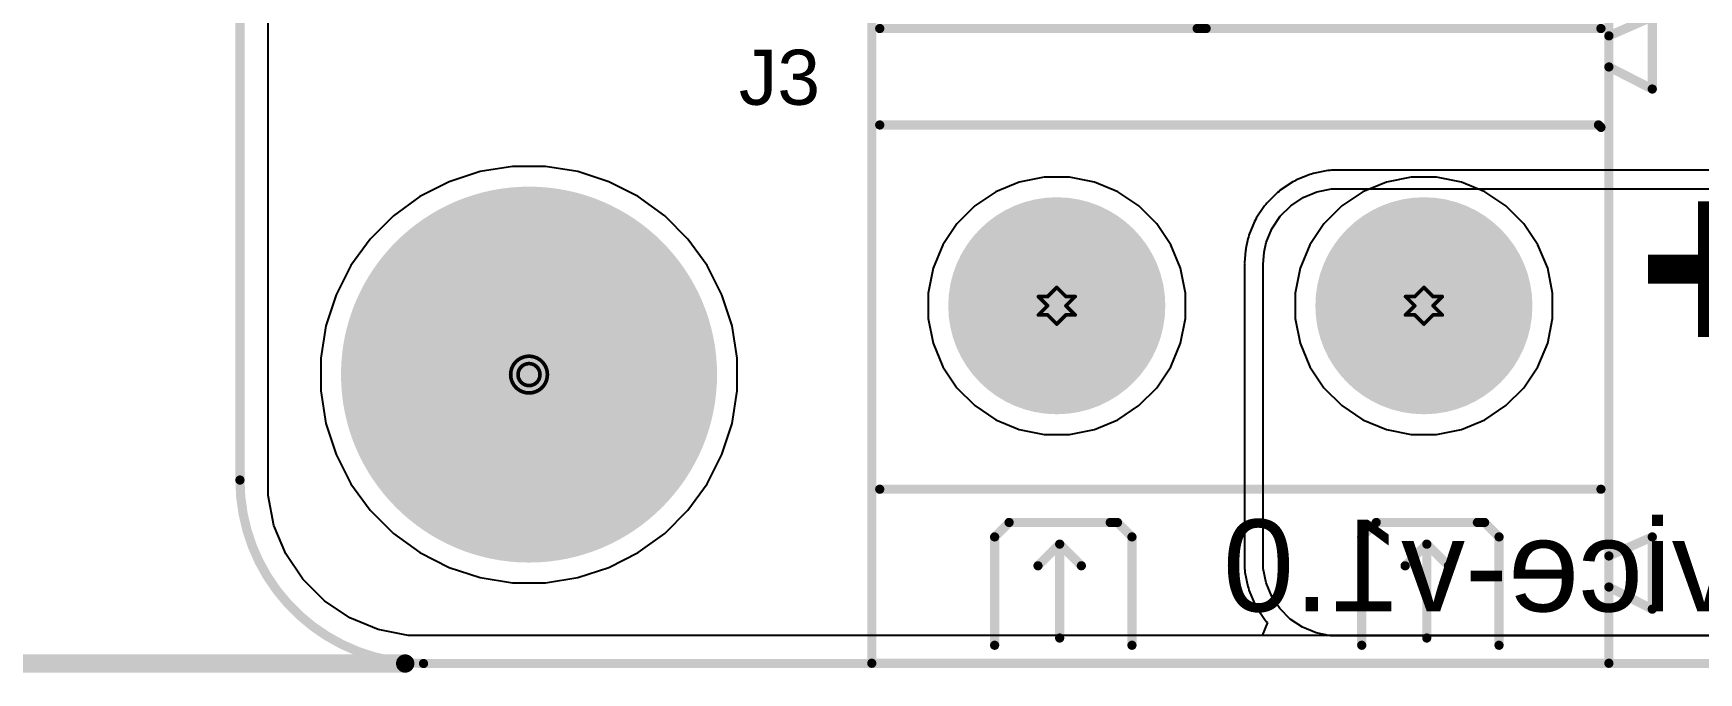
# Model space of a CAD drawing. Header units: inches. Extents: x -18 to 5357, y -8 to 5291.
# Drawn here: x -6.86 to 16.19, y -4.13 to 4.72 of the extents above; entities that cross this region are included whole.
import ezdxf

# ---------------------------------------------------------------- set-up
doc = ezdxf.new("R2010")
doc.units = ezdxf.units.IN
for name, color, linetype in [('Board Outline', 216, 'Continuous'), ('Bottom Layer', 5, 'Continuous'), ('Bottom Overlay', 54, 'Continuous'), ('Bottom Solder', 6, 'Continuous'), ('Dimension', 6, 'Continuous'), ('Drill Drawing', 1, 'Continuous'), ('Ground', 16, 'Continuous'), ('Multi-Layer', 9, 'Continuous'), ('Pad Holes', 156, 'Continuous'), ('Power', 76, 'Continuous'), ('Top Layer', 1, 'Continuous'), ('Top Overlay', 2, 'Continuous'), ('Top Solder', 216, 'Continuous')]:
    doc.layers.add(name, color=color, linetype=linetype)
doc.styles.add('Arial', font='', dxfattribs={"height": 0.2})
doc.styles.add('Arial_Bold', font='', dxfattribs={"height": 0.2})
doc.styles.get('Arial').set_extended_font_data('Arial')
doc.styles.get('Arial_Bold').set_extended_font_data('Arial', bold=True)

# ---------------------------------------------------------------- blocks, each defined once
blk = doc.blocks.new('DB128L_5_08_2P_GN_S_85')
at = {"layer": 'Bottom Layer'}
h = blk.add_hatch(color=5, dxfattribs=at)
edge = h.paths.add_edge_path()
edge.add_arc((-2.54, 0), 1.4, 0, 360)
h = blk.add_hatch(color=5, dxfattribs=at)
edge = h.paths.add_edge_path()
edge.add_arc((2.54, 0), 1.4, 0, 360)
at = {"layer": 'Bottom Solder'}
h = blk.add_hatch(color=6, dxfattribs=at)
edge = h.paths.add_edge_path()
edge.add_arc((-2.54, 0), 1.502, 0, 360)
h = blk.add_hatch(color=6, dxfattribs=at)
edge = h.paths.add_edge_path()
edge.add_arc((2.54, 0), 1.502, 0, 360)
at = {"layer": 'Ground'}
h = blk.add_hatch(color=16, dxfattribs=at)
edge = h.paths.add_edge_path()
edge.add_arc((-2.54, 0), 1.4, 0, 360)
h = blk.add_hatch(color=16, dxfattribs=at)
edge = h.paths.add_edge_path()
edge.add_arc((2.54, 0), 1.4, 0, 360)
at = {"layer": 'Multi-Layer'}
h = blk.add_hatch(color=9, dxfattribs=at)
edge = h.paths.add_edge_path()
edge.add_arc((-2.54, 0), 1.4, 0, 360)
h = blk.add_hatch(color=9, dxfattribs=at)
edge = h.paths.add_edge_path()
edge.add_arc((2.54, 0), 1.4, 0, 360)
at = {"layer": 'Pad Holes'}
h = blk.add_hatch(color=7, dxfattribs=at)
edge = h.paths.add_edge_path()
edge.add_arc((-2.54, 0), 0.8, 0, 360)
h = blk.add_hatch(color=7, dxfattribs=at)
edge = h.paths.add_edge_path()
edge.add_arc((2.54, 0), 0.8, 0, 360)
at = {"layer": 'Power'}
h = blk.add_hatch(color=76, dxfattribs=at)
edge = h.paths.add_edge_path()
edge.add_arc((-2.54, 0), 1.4, 0, 360)
h = blk.add_hatch(color=76, dxfattribs=at)
edge = h.paths.add_edge_path()
edge.add_arc((2.54, 0), 1.4, 0, 360)
at = {"layer": 'Top Layer'}
h = blk.add_hatch(color=1, dxfattribs=at)
edge = h.paths.add_edge_path()
edge.add_arc((-2.54, 0), 1.4, 0, 360)
h = blk.add_hatch(color=1, dxfattribs=at)
edge = h.paths.add_edge_path()
edge.add_arc((2.54, 0), 1.4, 0, 360)
at = {"layer": 'Top Solder'}
h = blk.add_hatch(color=216, dxfattribs=at)
edge = h.paths.add_edge_path()
edge.add_arc((-2.54, 0), 1.502, 0, 360)
h = blk.add_hatch(color=216, dxfattribs=at)
edge = h.paths.add_edge_path()
edge.add_arc((2.54, 0), 1.502, 0, 360)
at = {"layer": 'Top Overlay'}
for points in [[(5.1, 4.949, 0.127, 0.127, 0), (-5.1, 4.949, 0.127, 0.127, 0)], [(-5.1, 4.949, 0.127, 0.127, 0), (-5.1, -5.1, 0.127, 0.127, 0)], [(5.1, 4.949, 0.127, 0.127, 0), (5.1, -5.1, 0.127, 0.127, 0)], [(-3.58, 4.7, 0.127, 0.127, 0), (-3.58, 3.2, 0.127, 0.127, 0)], [(-2.58, 4.6, 0.127, 0.127, 0), (-2.58, 3.3, 0.127, 0.127, 0)], [(-1.68, 4.7, 0.127, 0.127, 0), (-1.68, 3.2, 0.127, 0.127, 0)], [(1.5, 4.7, 0.127, 0.127, 0), (1.5, 3.2, 0.127, 0.127, 0)], [(2.5, 4.6, 0.127, 0.127, 0), (2.5, 3.3, 0.127, 0.127, 0)], [(3.4, 4.7, 0.127, 0.127, 0), (3.4, 3.2, 0.127, 0.127, 0)], [(-5.7, 4.2, 0.127, 0.127, 0), (-5.7, 3.2, 0.127, 0.127, 0)], [(-5.1, 3.894, 0.127, 0.127, 0), (-5.7, 4.2, 0.127, 0.127, 0)], [(-5.1, 3.464, 0.127, 0.127, 0), (-5.7, 3.2, 0.127, 0.127, 0)], [(-2.58, 3.3, 0.127, 0.127, 0), (-2.88, 3.6, 0.127, 0.127, 0)], [(-2.28, 3.6, 0.127, 0.127, 0), (-2.58, 3.3, 0.127, 0.127, 0)], [(2.5, 3.3, 0.127, 0.127, 0), (2.2, 3.6, 0.127, 0.127, 0)], [(2.8, 3.6, 0.127, 0.127, 0), (2.5, 3.3, 0.127, 0.127, 0)], [(-3.38, 3, 0.127, 0.127, 0), (-3.58, 3.2, 0.127, 0.127, 0)], [(-1.68, 3.2, 0.127, 0.127, 0), (-1.88, 3, 0.127, 0.127, 0)], [(1.7, 3, 0.127, 0.127, 0), (1.5, 3.2, 0.127, 0.127, 0)], [(3.4, 3.2, 0.127, 0.127, 0), (3.2, 3, 0.127, 0.127, 0)], [(-3.28, 3, 0.127, 0.127, 0), (-3.38, 3, 0.127, 0.127, 0)], [(-1.88, 3, 0.127, 0.127, 0), (-3.28, 3, 0.127, 0.127, 0)], [(1.8, 3, 0.127, 0.127, 0), (1.7, 3, 0.127, 0.127, 0)], [(3.2, 3, 0.127, 0.127, 0), (1.8, 3, 0.127, 0.127, 0)], [(4.99, 2.54, 0.127, 0.127, 0), (-4.99, 2.54, 0.127, 0.127, 0)], [(-4.956, -2.503, 0.127, 0.127, 0), (-4.99, -2.469, 0.127, 0.127, 0)], [(4.99, -2.503, 0.127, 0.127, 0), (-4.956, -2.503, 0.127, 0.127, 0)], [(-5.7, -3, 0.127, 0.127, 0), (-5.7, -4, 0.127, 0.127, 0)], [(-5.1, -3.306, 0.127, 0.127, 0), (-5.7, -3, 0.127, 0.127, 0)], [(-5.1, -3.736, 0.127, 0.127, 0), (-5.7, -4, 0.127, 0.127, 0)], [(4.99, -3.838, 0.127, 0.127, 0), (-4.99, -3.838, 0.127, 0.127, 0)], [(0.597, -3.838, 0.127, 0.127, 0), (0.473, -3.838, 0.127, 0.127, 0)], [(5.1, -5.1, 0.127, 0.127, 0), (-5.1, -5.1, 0.127, 0.127, 0)]]:
    blk.add_lwpolyline(points, format="xyseb", dxfattribs=at)
for points in [[(-5.132, 4.949, 0.0635, 0.0635, 1), (-5.068, 4.949, 0.0635, 0.0635, 1)], [(-5.132, 4.949, 0.0635, 0.0635, 1), (-5.068, 4.949, 0.0635, 0.0635, 1)], [(5.068, 4.949, 0.0635, 0.0635, 1), (5.132, 4.949, 0.0635, 0.0635, 1)], [(5.068, 4.949, 0.0635, 0.0635, 1), (5.132, 4.949, 0.0635, 0.0635, 1)], [(-3.612, 4.7, 0.0635, 0.0635, 1), (-3.548, 4.7, 0.0635, 0.0635, 1)], [(-2.612, 4.6, 0.0635, 0.0635, 1), (-2.548, 4.6, 0.0635, 0.0635, 1)], [(-1.712, 4.7, 0.0635, 0.0635, 1), (-1.648, 4.7, 0.0635, 0.0635, 1)], [(1.468, 4.7, 0.0635, 0.0635, 1), (1.532, 4.7, 0.0635, 0.0635, 1)], [(2.468, 4.6, 0.0635, 0.0635, 1), (2.532, 4.6, 0.0635, 0.0635, 1)], [(3.368, 4.7, 0.0635, 0.0635, 1), (3.432, 4.7, 0.0635, 0.0635, 1)], [(-5.732, 4.2, 0.0635, 0.0635, 1), (-5.668, 4.2, 0.0635, 0.0635, 1)], [(-5.732, 4.2, 0.0635, 0.0635, 1), (-5.668, 4.2, 0.0635, 0.0635, 1)], [(-5.132, 3.894, 0.0635, 0.0635, 1), (-5.068, 3.894, 0.0635, 0.0635, 1)], [(-5.132, 3.464, 0.0635, 0.0635, 1), (-5.068, 3.464, 0.0635, 0.0635, 1)], [(-2.912, 3.6, 0.0635, 0.0635, 1), (-2.848, 3.6, 0.0635, 0.0635, 1)], [(-2.312, 3.6, 0.0635, 0.0635, 1), (-2.248, 3.6, 0.0635, 0.0635, 1)], [(2.168, 3.6, 0.0635, 0.0635, 1), (2.232, 3.6, 0.0635, 0.0635, 1)], [(2.768, 3.6, 0.0635, 0.0635, 1), (2.832, 3.6, 0.0635, 0.0635, 1)], [(-5.732, 3.2, 0.0635, 0.0635, 1), (-5.668, 3.2, 0.0635, 0.0635, 1)], [(-5.732, 3.2, 0.0635, 0.0635, 1), (-5.668, 3.2, 0.0635, 0.0635, 1)], [(-3.612, 3.2, 0.0635, 0.0635, 1), (-3.548, 3.2, 0.0635, 0.0635, 1)], [(-3.612, 3.2, 0.0635, 0.0635, 1), (-3.548, 3.2, 0.0635, 0.0635, 1)], [(-2.612, 3.3, 0.0635, 0.0635, 1), (-2.548, 3.3, 0.0635, 0.0635, 1)], [(-2.612, 3.3, 0.0635, 0.0635, 1), (-2.548, 3.3, 0.0635, 0.0635, 1)], [(-2.612, 3.3, 0.0635, 0.0635, 1), (-2.548, 3.3, 0.0635, 0.0635, 1)], [(-1.712, 3.2, 0.0635, 0.0635, 1), (-1.648, 3.2, 0.0635, 0.0635, 1)], [(-1.712, 3.2, 0.0635, 0.0635, 1), (-1.648, 3.2, 0.0635, 0.0635, 1)], [(1.468, 3.2, 0.0635, 0.0635, 1), (1.532, 3.2, 0.0635, 0.0635, 1)], [(1.468, 3.2, 0.0635, 0.0635, 1), (1.532, 3.2, 0.0635, 0.0635, 1)], [(2.468, 3.3, 0.0635, 0.0635, 1), (2.532, 3.3, 0.0635, 0.0635, 1)], [(2.468, 3.3, 0.0635, 0.0635, 1), (2.532, 3.3, 0.0635, 0.0635, 1)], [(2.468, 3.3, 0.0635, 0.0635, 1), (2.532, 3.3, 0.0635, 0.0635, 1)], [(3.368, 3.2, 0.0635, 0.0635, 1), (3.432, 3.2, 0.0635, 0.0635, 1)], [(3.368, 3.2, 0.0635, 0.0635, 1), (3.432, 3.2, 0.0635, 0.0635, 1)], [(-3.412, 3, 0.0635, 0.0635, 1), (-3.348, 3, 0.0635, 0.0635, 1)], [(-3.412, 3, 0.0635, 0.0635, 1), (-3.348, 3, 0.0635, 0.0635, 1)], [(-3.312, 3, 0.0635, 0.0635, 1), (-3.248, 3, 0.0635, 0.0635, 1)], [(-3.312, 3, 0.0635, 0.0635, 1), (-3.248, 3, 0.0635, 0.0635, 1)], [(-1.912, 3, 0.0635, 0.0635, 1), (-1.848, 3, 0.0635, 0.0635, 1)], [(-1.912, 3, 0.0635, 0.0635, 1), (-1.848, 3, 0.0635, 0.0635, 1)], [(1.668, 3, 0.0635, 0.0635, 1), (1.732, 3, 0.0635, 0.0635, 1)], [(1.668, 3, 0.0635, 0.0635, 1), (1.732, 3, 0.0635, 0.0635, 1)], [(1.768, 3, 0.0635, 0.0635, 1), (1.832, 3, 0.0635, 0.0635, 1)], [(1.768, 3, 0.0635, 0.0635, 1), (1.832, 3, 0.0635, 0.0635, 1)], [(3.168, 3, 0.0635, 0.0635, 1), (3.232, 3, 0.0635, 0.0635, 1)], [(3.168, 3, 0.0635, 0.0635, 1), (3.232, 3, 0.0635, 0.0635, 1)], [(-5.022, 2.54, 0.0635, 0.0635, 1), (-4.958, 2.54, 0.0635, 0.0635, 1)], [(4.958, 2.54, 0.0635, 0.0635, 1), (5.022, 2.54, 0.0635, 0.0635, 1)], [(-5.022, -2.469, 0.0635, 0.0635, 1), (-4.958, -2.469, 0.0635, 0.0635, 1)], [(-4.988, -2.503, 0.0635, 0.0635, 1), (-4.924, -2.503, 0.0635, 0.0635, 1)], [(-4.988, -2.503, 0.0635, 0.0635, 1), (-4.924, -2.503, 0.0635, 0.0635, 1)], [(4.958, -2.503, 0.0635, 0.0635, 1), (5.022, -2.503, 0.0635, 0.0635, 1)], [(-5.732, -3, 0.0635, 0.0635, 1), (-5.668, -3, 0.0635, 0.0635, 1)], [(-5.732, -3, 0.0635, 0.0635, 1), (-5.668, -3, 0.0635, 0.0635, 1)], [(-5.132, -3.306, 0.0635, 0.0635, 1), (-5.068, -3.306, 0.0635, 0.0635, 1)], [(-5.132, -3.736, 0.0635, 0.0635, 1), (-5.068, -3.736, 0.0635, 0.0635, 1)], [(-5.022, -3.838, 0.0635, 0.0635, 1), (-4.958, -3.838, 0.0635, 0.0635, 1)], [(0.441, -3.838, 0.0635, 0.0635, 1), (0.505, -3.838, 0.0635, 0.0635, 1)], [(0.566, -3.838, 0.0635, 0.0635, 1), (0.629, -3.838, 0.0635, 0.0635, 1)], [(4.958, -3.838, 0.0635, 0.0635, 1), (5.022, -3.838, 0.0635, 0.0635, 1)], [(-5.732, -4, 0.0635, 0.0635, 1), (-5.668, -4, 0.0635, 0.0635, 1)], [(-5.732, -4, 0.0635, 0.0635, 1), (-5.668, -4, 0.0635, 0.0635, 1)], [(-5.132, -5.1, 0.0635, 0.0635, 1), (-5.068, -5.1, 0.0635, 0.0635, 1)], [(-5.132, -5.1, 0.0635, 0.0635, 1), (-5.068, -5.1, 0.0635, 0.0635, 1)], [(5.068, -5.1, 0.0635, 0.0635, 1), (5.132, -5.1, 0.0635, 0.0635, 1)], [(5.068, -5.1, 0.0635, 0.0635, 1), (5.132, -5.1, 0.0635, 0.0635, 1)]]:
    blk.add_lwpolyline(points, format="xyseb", close=True, dxfattribs=at)

msp = doc.modelspace()

# ---------------------------------------------------------------- hatches: boundary and pattern name
at = {"layer": 'Bottom Layer'}
h = msp.add_hatch(color=5, dxfattribs=at)
edge = h.paths.add_edge_path()
edge.add_arc((0, 0), 2.5, 0, 360)
at = {"layer": 'Bottom Solder'}
h = msp.add_hatch(color=6, dxfattribs=at)
edge = h.paths.add_edge_path()
edge.add_arc((0, 0), 2.602, 0, 360)
at = {"layer": 'Ground'}
h = msp.add_hatch(color=16, dxfattribs=at)
edge = h.paths.add_edge_path()
edge.add_arc((0, 0), 2.5, 0, 360)
at = {"layer": 'Multi-Layer'}
h = msp.add_hatch(color=9, dxfattribs=at)
edge = h.paths.add_edge_path()
edge.add_arc((0, 0), 2.5, 0, 360)
at = {"layer": 'Pad Holes'}
h = msp.add_hatch(color=7, dxfattribs=at)
edge = h.paths.add_edge_path()
edge.add_arc((0, 0), 1.55, 0, 360)
at = {"layer": 'Power'}
h = msp.add_hatch(color=76, dxfattribs=at)
edge = h.paths.add_edge_path()
edge.add_arc((0, 0), 2.5, 0, 360)
at = {"layer": 'Top Layer'}
h = msp.add_hatch(color=1, dxfattribs=at)
edge = h.paths.add_edge_path()
edge.add_arc((0, 0), 2.5, 0, 360)
at = {"layer": 'Top Solder'}
h = msp.add_hatch(color=216, dxfattribs=at)
edge = h.paths.add_edge_path()
edge.add_arc((0, 0), 2.602, 0, 360)

# ---------------------------------------------------------------- linework, layer by layer
at = {"layer": 'Board Outline'}
for points in [[(-4, -1.46, 0.127, 0.127, 0), (-4, 73.46, 0.127, 0.127, 0)], [(-1.46, -4, 0.127, 0.127, -0.414214), (-4, -1.46, 0.127, 0.127, 0)], [(-1.46, -4, 0.127, 0.127, 0), (43.46, -4, 0.127, 0.127, 0)]]:
    msp.add_lwpolyline(points, format="xyseb", dxfattribs=at)
for points in [[(-4.032, -1.46, 0.0635, 0.0635, 1), (-3.968, -1.46, 0.0635, 0.0635, 1)], [(-4.032, -1.46, 0.0635, 0.0635, 1), (-3.968, -1.46, 0.0635, 0.0635, 1)], [(-1.492, -4, 0.0635, 0.0635, 1), (-1.428, -4, 0.0635, 0.0635, 1)], [(-1.492, -4, 0.0635, 0.0635, 1), (-1.428, -4, 0.0635, 0.0635, 1)]]:
    msp.add_lwpolyline(points, format="xyseb", close=True, dxfattribs=at)
at = {"layer": 'Bottom Layer'}
for p, q in [((-3.611, -1.46), (-3.611, 20.468)), ((-0.675, 2.81), (-1.106, 2.67)), ((-0.227, 2.881), (-0.675, 2.81)), ((0.227, 2.881), (-0.227, 2.881)), ((0.675, 2.81), (0.227, 2.881)), ((1.106, 2.67), (0.675, 2.81)), ((-1.106, 2.67), (-1.51, 2.464)), ((1.51, 2.464), (1.106, 2.67)), ((11.864, 2.666), (11.539, 2.531)), ((12.208, 2.734), (11.864, 2.666)), ((12.559, 2.734), (12.208, 2.734)), ((12.903, 2.666), (12.559, 2.734)), ((13.227, 2.531), (12.903, 2.666)), ((-1.51, 2.464), (-1.877, 2.198)), ((1.877, 2.198), (1.51, 2.464)), ((11.248, 2.336), (11, 2.088)), ((11.539, 2.531), (11.248, 2.336)), ((13.518, 2.336), (13.227, 2.531)), ((13.767, 2.088), (13.518, 2.336)), ((-1.877, 2.198), (-2.198, 1.877)), ((2.198, 1.877), (1.877, 2.198)), ((11, 2.088), (10.805, 1.797)), ((13.961, 1.797), (13.767, 2.088)), ((-2.198, 1.877), (-2.464, 1.51)), ((2.464, 1.51), (2.198, 1.877)), ((10.805, 1.797), (10.671, 1.473)), ((14.096, 1.473), (13.961, 1.797)), ((-2.464, 1.51), (-2.67, 1.106)), ((2.67, 1.106), (2.464, 1.51)), ((10.671, 1.473), (10.602, 1.128)), ((14.164, 1.128), (14.096, 1.473)), ((-2.67, 1.106), (-2.81, 0.675)), ((2.81, 0.675), (2.67, 1.106)), ((10.602, 1.128), (10.602, 0.778)), ((14.164, 0.778), (14.164, 1.128)), ((10.602, 0.778), (10.671, 0.434)), ((14.096, 0.434), (14.164, 0.778)), ((-2.81, 0.675), (-2.881, 0.227)), ((2.881, 0.227), (2.81, 0.675)), ((10.671, 0.434), (10.805, 0.109)), ((13.961, 0.109), (14.096, 0.434)), ((-2.881, 0.227), (-2.881, -0.227)), ((2.881, -0.227), (2.881, 0.227)), ((10.805, 0.109), (11, -0.182)), ((13.767, -0.182), (13.961, 0.109)), ((-2.881, -0.227), (-2.81, -0.675)), ((2.81, -0.675), (2.881, -0.227)), ((11, -0.182), (11.248, -0.43)), ((13.518, -0.43), (13.767, -0.182)), ((11.248, -0.43), (11.539, -0.625)), ((13.227, -0.625), (13.518, -0.43)), ((-2.81, -0.675), (-2.67, -1.106)), ((2.67, -1.106), (2.81, -0.675)), ((11.539, -0.625), (11.864, -0.759)), ((12.903, -0.759), (13.227, -0.625)), ((11.864, -0.759), (12.208, -0.828)), ((12.208, -0.828), (12.559, -0.828)), ((12.559, -0.828), (12.903, -0.759)), ((-2.67, -1.106), (-2.464, -1.51)), ((2.464, -1.51), (2.67, -1.106)), ((-3.611, -1.672), (-3.611, -1.46)), ((-2.464, -1.51), (-2.198, -1.877)), ((2.198, -1.877), (2.464, -1.51)), ((-3.529, -2.087), (-3.611, -1.672)), ((-2.198, -1.877), (-1.877, -2.198)), ((1.877, -2.198), (2.198, -1.877)), ((-3.367, -2.479), (-3.529, -2.087)), ((-1.877, -2.198), (-1.51, -2.464)), ((1.51, -2.464), (1.877, -2.198)), ((-3.131, -2.831), (-3.367, -2.479)), ((-1.51, -2.464), (-1.106, -2.67)), ((1.106, -2.67), (1.51, -2.464)), ((-1.106, -2.67), (-0.675, -2.81)), ((0.675, -2.81), (1.106, -2.67)), ((-2.831, -3.131), (-3.131, -2.831)), ((-0.675, -2.81), (-0.227, -2.881)), ((-0.227, -2.881), (0.227, -2.881)), ((0.227, -2.881), (0.675, -2.81)), ((-2.479, -3.367), (-2.831, -3.131)), ((-2.087, -3.529), (-2.479, -3.367)), ((-1.672, -3.611), (-2.087, -3.529)), ((30.552, -3.611), (-1.672, -3.611))]:
    msp.add_line(p, q, dxfattribs=at)
at = {"layer": 'Dimension'}
msp.add_lwpolyline([(-18.034, -4, 0.254, 0.254, 0), (-1.714, -4, 0.254, 0.254, 0)], format="xyseb", dxfattribs=at)
msp.add_lwpolyline([(-1.777, -4, 0.127, 0.127, 1), (-1.65, -4, 0.127, 0.127, 1)], format="xyseb", close=True, dxfattribs=at)
at = {"layer": 'Drill Drawing'}
for points in [[(7.176, 1.08, 0.0508, 0.0508, 0), (7.303, 1.207, 0.0508, 0.0508, 0)], [(7.303, 1.207, 0.0508, 0.0508, 0), (7.43, 1.08, 0.0508, 0.0508, 0)], [(12.256, 1.08, 0.0508, 0.0508, 0), (12.383, 1.207, 0.0508, 0.0508, 0)], [(12.383, 1.207, 0.0508, 0.0508, 0), (12.51, 1.08, 0.0508, 0.0508, 0)], [(7.049, 1.08, 0.0508, 0.0508, 0), (7.176, 0.953, 0.0508, 0.0508, 0)], [(7.049, 1.08, 0.0508, 0.0508, 0), (7.176, 1.08, 0.0508, 0.0508, 0)], [(7.049, 0.826, 0.0508, 0.0508, 0), (7.176, 0.953, 0.0508, 0.0508, 0)], [(7.43, 1.08, 0.0508, 0.0508, 0), (7.557, 1.08, 0.0508, 0.0508, 0)], [(7.43, 0.953, 0.0508, 0.0508, 0), (7.557, 1.08, 0.0508, 0.0508, 0)], [(7.43, 0.953, 0.0508, 0.0508, 0), (7.557, 0.826, 0.0508, 0.0508, 0)], [(12.129, 1.08, 0.0508, 0.0508, 0), (12.256, 0.953, 0.0508, 0.0508, 0)], [(12.129, 1.08, 0.0508, 0.0508, 0), (12.256, 1.08, 0.0508, 0.0508, 0)], [(12.129, 0.826, 0.0508, 0.0508, 0), (12.256, 0.953, 0.0508, 0.0508, 0)], [(12.51, 1.08, 0.0508, 0.0508, 0), (12.637, 1.08, 0.0508, 0.0508, 0)], [(12.51, 0.953, 0.0508, 0.0508, 0), (12.637, 1.08, 0.0508, 0.0508, 0)], [(12.51, 0.953, 0.0508, 0.0508, 0), (12.637, 0.826, 0.0508, 0.0508, 0)], [(7.049, 0.826, 0.0508, 0.0508, 0), (7.176, 0.826, 0.0508, 0.0508, 0)], [(7.176, 0.826, 0.0508, 0.0508, 0), (7.303, 0.699, 0.0508, 0.0508, 0)], [(7.303, 0.699, 0.0508, 0.0508, 0), (7.43, 0.826, 0.0508, 0.0508, 0)], [(7.43, 0.826, 0.0508, 0.0508, 0), (7.557, 0.826, 0.0508, 0.0508, 0)], [(12.129, 0.826, 0.0508, 0.0508, 0), (12.256, 0.826, 0.0508, 0.0508, 0)], [(12.256, 0.826, 0.0508, 0.0508, 0), (12.383, 0.699, 0.0508, 0.0508, 0)], [(12.383, 0.699, 0.0508, 0.0508, 0), (12.51, 0.826, 0.0508, 0.0508, 0)], [(12.51, 0.826, 0.0508, 0.0508, 0), (12.637, 0.826, 0.0508, 0.0508, 0)]]:
    msp.add_lwpolyline(points, format="xyseb", dxfattribs=at)
for points in [[(7.29, 1.207, 0.0254, 0.0254, 1), (7.316, 1.207, 0.0254, 0.0254, 1)], [(7.29, 1.207, 0.0254, 0.0254, 1), (7.316, 1.207, 0.0254, 0.0254, 1)], [(12.37, 1.207, 0.0254, 0.0254, 1), (12.396, 1.207, 0.0254, 0.0254, 1)], [(12.37, 1.207, 0.0254, 0.0254, 1), (12.396, 1.207, 0.0254, 0.0254, 1)], [(7.036, 1.08, 0.0254, 0.0254, 1), (7.062, 1.08, 0.0254, 0.0254, 1)], [(7.036, 1.08, 0.0254, 0.0254, 1), (7.062, 1.08, 0.0254, 0.0254, 1)], [(7.163, 1.08, 0.0254, 0.0254, 1), (7.189, 1.08, 0.0254, 0.0254, 1)], [(7.163, 1.08, 0.0254, 0.0254, 1), (7.189, 1.08, 0.0254, 0.0254, 1)], [(7.163, 0.953, 0.0254, 0.0254, 1), (7.189, 0.953, 0.0254, 0.0254, 1)], [(7.163, 0.953, 0.0254, 0.0254, 1), (7.189, 0.953, 0.0254, 0.0254, 1)], [(7.417, 1.08, 0.0254, 0.0254, 1), (7.443, 1.08, 0.0254, 0.0254, 1)], [(7.417, 1.08, 0.0254, 0.0254, 1), (7.443, 1.08, 0.0254, 0.0254, 1)], [(7.417, 0.953, 0.0254, 0.0254, 1), (7.443, 0.953, 0.0254, 0.0254, 1)], [(7.417, 0.953, 0.0254, 0.0254, 1), (7.443, 0.953, 0.0254, 0.0254, 1)], [(7.544, 1.08, 0.0254, 0.0254, 1), (7.57, 1.08, 0.0254, 0.0254, 1)], [(7.544, 1.08, 0.0254, 0.0254, 1), (7.57, 1.08, 0.0254, 0.0254, 1)], [(12.116, 1.08, 0.0254, 0.0254, 1), (12.142, 1.08, 0.0254, 0.0254, 1)], [(12.116, 1.08, 0.0254, 0.0254, 1), (12.142, 1.08, 0.0254, 0.0254, 1)], [(12.243, 1.08, 0.0254, 0.0254, 1), (12.269, 1.08, 0.0254, 0.0254, 1)], [(12.243, 1.08, 0.0254, 0.0254, 1), (12.269, 1.08, 0.0254, 0.0254, 1)], [(12.243, 0.953, 0.0254, 0.0254, 1), (12.269, 0.953, 0.0254, 0.0254, 1)], [(12.243, 0.953, 0.0254, 0.0254, 1), (12.269, 0.953, 0.0254, 0.0254, 1)], [(12.497, 1.08, 0.0254, 0.0254, 1), (12.523, 1.08, 0.0254, 0.0254, 1)], [(12.497, 1.08, 0.0254, 0.0254, 1), (12.523, 1.08, 0.0254, 0.0254, 1)], [(12.497, 0.953, 0.0254, 0.0254, 1), (12.523, 0.953, 0.0254, 0.0254, 1)], [(12.497, 0.953, 0.0254, 0.0254, 1), (12.523, 0.953, 0.0254, 0.0254, 1)], [(12.624, 1.08, 0.0254, 0.0254, 1), (12.65, 1.08, 0.0254, 0.0254, 1)], [(12.624, 1.08, 0.0254, 0.0254, 1), (12.65, 1.08, 0.0254, 0.0254, 1)], [(7.036, 0.826, 0.0254, 0.0254, 1), (7.062, 0.826, 0.0254, 0.0254, 1)], [(7.036, 0.826, 0.0254, 0.0254, 1), (7.062, 0.826, 0.0254, 0.0254, 1)], [(7.163, 0.826, 0.0254, 0.0254, 1), (7.189, 0.826, 0.0254, 0.0254, 1)], [(7.163, 0.826, 0.0254, 0.0254, 1), (7.189, 0.826, 0.0254, 0.0254, 1)], [(7.29, 0.699, 0.0254, 0.0254, 1), (7.316, 0.699, 0.0254, 0.0254, 1)], [(7.29, 0.699, 0.0254, 0.0254, 1), (7.316, 0.699, 0.0254, 0.0254, 1)], [(7.417, 0.826, 0.0254, 0.0254, 1), (7.443, 0.826, 0.0254, 0.0254, 1)], [(7.417, 0.826, 0.0254, 0.0254, 1), (7.443, 0.826, 0.0254, 0.0254, 1)], [(7.544, 0.826, 0.0254, 0.0254, 1), (7.57, 0.826, 0.0254, 0.0254, 1)], [(7.544, 0.826, 0.0254, 0.0254, 1), (7.57, 0.826, 0.0254, 0.0254, 1)], [(12.116, 0.826, 0.0254, 0.0254, 1), (12.142, 0.826, 0.0254, 0.0254, 1)], [(12.116, 0.826, 0.0254, 0.0254, 1), (12.142, 0.826, 0.0254, 0.0254, 1)], [(12.243, 0.826, 0.0254, 0.0254, 1), (12.269, 0.826, 0.0254, 0.0254, 1)], [(12.243, 0.826, 0.0254, 0.0254, 1), (12.269, 0.826, 0.0254, 0.0254, 1)], [(12.37, 0.699, 0.0254, 0.0254, 1), (12.396, 0.699, 0.0254, 0.0254, 1)], [(12.37, 0.699, 0.0254, 0.0254, 1), (12.396, 0.699, 0.0254, 0.0254, 1)], [(12.497, 0.826, 0.0254, 0.0254, 1), (12.523, 0.826, 0.0254, 0.0254, 1)], [(12.497, 0.826, 0.0254, 0.0254, 1), (12.523, 0.826, 0.0254, 0.0254, 1)], [(12.624, 0.826, 0.0254, 0.0254, 1), (12.65, 0.826, 0.0254, 0.0254, 1)], [(12.624, 0.826, 0.0254, 0.0254, 1), (12.65, 0.826, 0.0254, 0.0254, 1)], [(0.254, 0, 0.0508, 0.0508, 1), (-0.254, 0, 0.0508, 0.0508, 1)], [(-0.267, 0, 0.0254, 0.0254, 1), (-0.241, 0, 0.0254, 0.0254, 1)], [(0.152, 0, 0.0508, 0.0508, 1), (-0.152, 0, 0.0508, 0.0508, 1)], [(-0.165, 0, 0.0254, 0.0254, 1), (-0.14, 0, 0.0254, 0.0254, 1)], [(0.14, 0, 0.0254, 0.0254, 1), (0.165, 0, 0.0254, 0.0254, 1)], [(0.241, 0, 0.0254, 0.0254, 1), (0.267, 0, 0.0254, 0.0254, 1)]]:
    msp.add_lwpolyline(points, format="xyseb", close=True, dxfattribs=at)
at = {"layer": 'Ground'}
for p, q in [((-3.611, -1.46), (-3.611, 8.383)), ((-0.675, 2.81), (-1.106, 2.67)), ((-0.227, 2.881), (-0.675, 2.81)), ((0.227, 2.881), (-0.227, 2.881)), ((0.675, 2.81), (0.227, 2.881)), ((1.106, 2.67), (0.675, 2.81)), ((-1.106, 2.67), (-1.51, 2.464)), ((1.51, 2.464), (1.106, 2.67)), ((11.864, 2.666), (11.539, 2.531)), ((12.208, 2.734), (11.864, 2.666)), ((12.559, 2.734), (12.208, 2.734)), ((12.903, 2.666), (12.559, 2.734)), ((13.227, 2.531), (12.903, 2.666)), ((-1.51, 2.464), (-1.877, 2.198)), ((1.877, 2.198), (1.51, 2.464)), ((11.248, 2.336), (11, 2.088)), ((11.539, 2.531), (11.248, 2.336)), ((13.518, 2.336), (13.227, 2.531)), ((13.767, 2.088), (13.518, 2.336)), ((-1.877, 2.198), (-2.198, 1.877)), ((2.198, 1.877), (1.877, 2.198)), ((11, 2.088), (10.805, 1.797)), ((13.961, 1.797), (13.767, 2.088)), ((-2.198, 1.877), (-2.464, 1.51)), ((2.464, 1.51), (2.198, 1.877)), ((10.805, 1.797), (10.671, 1.473)), ((14.096, 1.473), (13.961, 1.797)), ((-2.464, 1.51), (-2.67, 1.106)), ((2.67, 1.106), (2.464, 1.51)), ((10.671, 1.473), (10.602, 1.128)), ((14.164, 1.128), (14.096, 1.473)), ((-2.67, 1.106), (-2.81, 0.675)), ((2.81, 0.675), (2.67, 1.106)), ((10.602, 1.128), (10.602, 0.778)), ((14.164, 0.778), (14.164, 1.128)), ((10.602, 0.778), (10.671, 0.434)), ((14.096, 0.434), (14.164, 0.778)), ((-2.81, 0.675), (-2.881, 0.227)), ((2.881, 0.227), (2.81, 0.675)), ((10.671, 0.434), (10.805, 0.109)), ((13.961, 0.109), (14.096, 0.434)), ((-2.881, 0.227), (-2.881, -0.227)), ((2.881, -0.227), (2.881, 0.227)), ((10.805, 0.109), (11, -0.182)), ((13.767, -0.182), (13.961, 0.109)), ((-2.881, -0.227), (-2.81, -0.675)), ((2.81, -0.675), (2.881, -0.227)), ((11, -0.182), (11.248, -0.43)), ((13.518, -0.43), (13.767, -0.182)), ((11.248, -0.43), (11.539, -0.625)), ((13.227, -0.625), (13.518, -0.43)), ((-2.81, -0.675), (-2.67, -1.106)), ((2.67, -1.106), (2.81, -0.675)), ((11.539, -0.625), (11.864, -0.759)), ((12.903, -0.759), (13.227, -0.625)), ((11.864, -0.759), (12.208, -0.828)), ((12.208, -0.828), (12.559, -0.828)), ((12.559, -0.828), (12.903, -0.759)), ((-2.67, -1.106), (-2.464, -1.51)), ((2.464, -1.51), (2.67, -1.106)), ((-3.611, -1.672), (-3.611, -1.46)), ((-2.464, -1.51), (-2.198, -1.877)), ((2.198, -1.877), (2.464, -1.51)), ((-3.529, -2.087), (-3.611, -1.672)), ((-2.198, -1.877), (-1.877, -2.198)), ((1.877, -2.198), (2.198, -1.877)), ((-3.367, -2.479), (-3.529, -2.087)), ((-1.877, -2.198), (-1.51, -2.464)), ((1.51, -2.464), (1.877, -2.198)), ((-3.131, -2.831), (-3.367, -2.479)), ((-1.51, -2.464), (-1.106, -2.67)), ((1.106, -2.67), (1.51, -2.464)), ((-1.106, -2.67), (-0.675, -2.81)), ((0.675, -2.81), (1.106, -2.67)), ((-2.831, -3.131), (-3.131, -2.831)), ((-0.675, -2.81), (-0.227, -2.881)), ((-0.227, -2.881), (0.227, -2.881)), ((0.227, -2.881), (0.675, -2.81)), ((-2.479, -3.367), (-2.831, -3.131)), ((-2.087, -3.529), (-2.479, -3.367)), ((-1.672, -3.611), (-2.087, -3.529)), ((30.552, -3.611), (-1.672, -3.611))]:
    msp.add_line(p, q, dxfattribs=at)
at = {"layer": 'Power'}
for p, q in [((-3.611, -1.46), (-3.611, 5.537)), ((-0.675, 2.81), (-1.106, 2.67)), ((-0.227, 2.881), (-0.675, 2.81)), ((0.227, 2.881), (-0.227, 2.881)), ((0.675, 2.81), (0.227, 2.881)), ((1.106, 2.67), (0.675, 2.81)), ((-1.106, 2.67), (-1.51, 2.464)), ((1.51, 2.464), (1.106, 2.67)), ((6.784, 2.666), (6.459, 2.531)), ((7.128, 2.734), (6.784, 2.666)), ((7.479, 2.734), (7.128, 2.734)), ((7.823, 2.666), (7.479, 2.734)), ((8.147, 2.531), (7.823, 2.666)), ((11.864, 2.666), (11.539, 2.531)), ((12.208, 2.734), (11.864, 2.666)), ((12.559, 2.734), (12.208, 2.734)), ((12.903, 2.666), (12.559, 2.734)), ((13.227, 2.531), (12.903, 2.666)), ((-1.51, 2.464), (-1.877, 2.198)), ((1.877, 2.198), (1.51, 2.464)), ((6.168, 2.336), (5.92, 2.088)), ((6.459, 2.531), (6.168, 2.336)), ((8.438, 2.336), (8.147, 2.531)), ((8.687, 2.088), (8.438, 2.336)), ((11.248, 2.336), (11, 2.088)), ((11.539, 2.531), (11.248, 2.336)), ((13.518, 2.336), (13.227, 2.531)), ((13.767, 2.088), (13.518, 2.336)), ((-1.877, 2.198), (-2.198, 1.877)), ((2.198, 1.877), (1.877, 2.198)), ((5.92, 2.088), (5.725, 1.797)), ((8.881, 1.797), (8.687, 2.088)), ((11, 2.088), (10.805, 1.797)), ((13.961, 1.797), (13.767, 2.088)), ((-2.198, 1.877), (-2.464, 1.51)), ((2.464, 1.51), (2.198, 1.877)), ((5.725, 1.797), (5.591, 1.473)), ((9.016, 1.473), (8.881, 1.797)), ((10.805, 1.797), (10.671, 1.473)), ((14.096, 1.473), (13.961, 1.797)), ((-2.464, 1.51), (-2.67, 1.106)), ((2.67, 1.106), (2.464, 1.51)), ((5.591, 1.473), (5.522, 1.128)), ((9.084, 1.128), (9.016, 1.473)), ((10.671, 1.473), (10.602, 1.128)), ((14.164, 1.128), (14.096, 1.473)), ((-2.67, 1.106), (-2.81, 0.675)), ((2.81, 0.675), (2.67, 1.106)), ((5.522, 1.128), (5.522, 0.778)), ((9.084, 0.778), (9.084, 1.128)), ((10.602, 1.128), (10.602, 0.778)), ((14.164, 0.778), (14.164, 1.128)), ((5.522, 0.778), (5.591, 0.434)), ((9.016, 0.434), (9.084, 0.778)), ((10.602, 0.778), (10.671, 0.434)), ((14.096, 0.434), (14.164, 0.778)), ((-2.81, 0.675), (-2.881, 0.227)), ((2.881, 0.227), (2.81, 0.675)), ((5.591, 0.434), (5.725, 0.109)), ((8.881, 0.109), (9.016, 0.434)), ((10.671, 0.434), (10.805, 0.109)), ((13.961, 0.109), (14.096, 0.434)), ((-2.881, 0.227), (-2.881, -0.227)), ((2.881, -0.227), (2.881, 0.227)), ((5.725, 0.109), (5.92, -0.182)), ((8.687, -0.182), (8.881, 0.109)), ((10.805, 0.109), (11, -0.182)), ((13.767, -0.182), (13.961, 0.109)), ((-2.881, -0.227), (-2.81, -0.675)), ((2.81, -0.675), (2.881, -0.227)), ((5.92, -0.182), (6.168, -0.43)), ((8.438, -0.43), (8.687, -0.182)), ((11, -0.182), (11.248, -0.43)), ((13.518, -0.43), (13.767, -0.182)), ((6.168, -0.43), (6.459, -0.625)), ((8.147, -0.625), (8.438, -0.43)), ((11.248, -0.43), (11.539, -0.625)), ((13.227, -0.625), (13.518, -0.43)), ((-2.81, -0.675), (-2.67, -1.106)), ((2.67, -1.106), (2.81, -0.675)), ((6.459, -0.625), (6.784, -0.759)), ((7.823, -0.759), (8.147, -0.625)), ((11.539, -0.625), (11.864, -0.759)), ((12.903, -0.759), (13.227, -0.625)), ((6.784, -0.759), (7.128, -0.828)), ((7.128, -0.828), (7.479, -0.828)), ((7.479, -0.828), (7.823, -0.759)), ((11.864, -0.759), (12.208, -0.828)), ((12.208, -0.828), (12.559, -0.828)), ((12.559, -0.828), (12.903, -0.759)), ((-2.67, -1.106), (-2.464, -1.51)), ((2.464, -1.51), (2.67, -1.106)), ((-3.611, -1.672), (-3.611, -1.46)), ((-2.464, -1.51), (-2.198, -1.877)), ((2.198, -1.877), (2.464, -1.51)), ((-3.529, -2.087), (-3.611, -1.672)), ((-2.198, -1.877), (-1.877, -2.198)), ((1.877, -2.198), (2.198, -1.877)), ((-3.367, -2.479), (-3.529, -2.087)), ((-1.877, -2.198), (-1.51, -2.464)), ((1.51, -2.464), (1.877, -2.198)), ((-3.131, -2.831), (-3.367, -2.479)), ((-1.51, -2.464), (-1.106, -2.67)), ((1.106, -2.67), (1.51, -2.464)), ((-1.106, -2.67), (-0.675, -2.81)), ((0.675, -2.81), (1.106, -2.67)), ((-2.831, -3.131), (-3.131, -2.831)), ((-0.675, -2.81), (-0.227, -2.881)), ((-0.227, -2.881), (0.227, -2.881)), ((0.227, -2.881), (0.675, -2.81)), ((-2.479, -3.367), (-2.831, -3.131)), ((-2.087, -3.529), (-2.479, -3.367)), ((-1.672, -3.611), (-2.087, -3.529)), ((30.552, -3.611), (-1.672, -3.611))]:
    msp.add_line(p, q, dxfattribs=at)
at = {"layer": 'Top Layer'}
for p, q in [((-3.611, -1.46), (-3.611, 20.468)), ((-0.675, 2.81), (-1.106, 2.67)), ((-0.227, 2.881), (-0.675, 2.81)), ((0.227, 2.881), (-0.227, 2.881)), ((0.675, 2.81), (0.227, 2.881)), ((1.106, 2.67), (0.675, 2.81)), ((10.803, 2.771), (10.613, 2.692)), ((10.828, 2.776), (10.803, 2.771)), ((10.852, 2.786), (10.828, 2.776)), ((11.054, 2.826), (10.852, 2.786)), ((11.08, 2.826), (11.054, 2.826)), ((11.105, 2.831), (11.08, 2.826)), ((11.208, 2.831), (11.105, 2.831)), ((14.986, 2.831), (11.208, 2.831)), ((16.9, 2.831), (14.986, 2.831)), ((-1.106, 2.67), (-1.51, 2.464)), ((1.51, 2.464), (1.106, 2.67)), ((10.378, 2.535), (10.357, 2.521)), ((10.396, 2.553), (10.378, 2.535)), ((10.568, 2.668), (10.396, 2.553)), ((10.591, 2.678), (10.568, 2.668)), ((10.613, 2.692), (10.591, 2.678)), ((10.902, 2.532), (11.105, 2.572)), ((11.105, 2.572), (11.208, 2.572)), ((11.208, 2.572), (14.986, 2.572)), ((14.986, 2.572), (19.812, 2.572)), ((-1.51, 2.464), (-1.877, 2.198)), ((1.877, 2.198), (1.51, 2.464)), ((10.179, 2.336), (10.064, 2.164)), ((10.197, 2.354), (10.179, 2.336)), ((10.211, 2.375), (10.197, 2.354)), ((10.357, 2.521), (10.211, 2.375)), ((10.394, 2.192), (10.54, 2.338)), ((10.54, 2.338), (10.712, 2.453)), ((10.712, 2.453), (10.902, 2.532)), ((-1.877, 2.198), (-2.198, 1.877)), ((2.198, 1.877), (1.877, 2.198)), ((10.04, 2.12), (9.961, 1.929)), ((10.054, 2.141), (10.04, 2.12)), ((10.064, 2.164), (10.054, 2.141)), ((10.279, 2.02), (10.394, 2.192)), ((-2.198, 1.877), (-2.464, 1.51)), ((2.464, 1.51), (2.198, 1.877)), ((9.946, 1.88), (9.92, 1.747)), ((9.956, 1.904), (9.946, 1.88)), ((9.961, 1.929), (9.956, 1.904)), ((10.2, 1.83), (10.279, 2.02)), ((9.916, 1.717), (9.902, 1.545)), ((9.92, 1.731), (9.916, 1.717)), ((9.92, 1.747), (9.92, 1.731)), ((10.16, 1.524), (10.174, 1.696)), ((10.174, 1.696), (10.2, 1.83)), ((-2.464, 1.51), (-2.67, 1.106)), ((2.67, 1.106), (2.464, 1.51)), ((9.903, 1.533), (9.901, 1.524)), ((9.901, 1.524), (9.901, -0.521)), ((9.902, 1.545), (9.902, 1.543)), ((9.902, 1.543), (9.902, 1.542)), ((9.902, 1.542), (9.903, 1.533)), ((10.16, -0.521), (10.16, 1.524)), ((10.16, 1.524), (10.16, 1.524)), ((-2.67, 1.106), (-2.81, 0.675)), ((2.81, 0.675), (2.67, 1.106)), ((-2.81, 0.675), (-2.881, 0.227)), ((2.881, 0.227), (2.81, 0.675)), ((-2.881, 0.227), (-2.881, -0.227)), ((2.881, -0.227), (2.881, 0.227)), ((-2.881, -0.227), (-2.81, -0.675)), ((2.81, -0.675), (2.881, -0.227)), ((-2.81, -0.675), (-2.67, -1.106)), ((2.67, -1.106), (2.81, -0.675)), ((9.901, -0.521), (9.901, -2.582)), ((10.16, -2.582), (10.16, -0.521)), ((-2.67, -1.106), (-2.464, -1.51)), ((2.464, -1.51), (2.67, -1.106)), ((-3.611, -1.672), (-3.611, -1.46)), ((-2.464, -1.51), (-2.198, -1.877)), ((2.198, -1.877), (2.464, -1.51)), ((-3.529, -2.087), (-3.611, -1.672)), ((-2.198, -1.877), (-1.877, -2.198)), ((1.877, -2.198), (2.198, -1.877)), ((-3.367, -2.479), (-3.529, -2.087)), ((-1.877, -2.198), (-1.51, -2.464)), ((1.51, -2.464), (1.877, -2.198)), ((-3.131, -2.831), (-3.367, -2.479)), ((-1.51, -2.464), (-1.106, -2.67)), ((1.106, -2.67), (1.51, -2.464)), ((-1.106, -2.67), (-0.675, -2.81)), ((0.675, -2.81), (1.106, -2.67)), ((9.901, -2.582), (9.901, -2.684)), ((9.901, -2.684), (9.906, -2.709)), ((9.906, -2.709), (9.906, -2.735)), ((9.906, -2.735), (9.946, -2.934)), ((10.16, -2.684), (10.16, -2.582)), ((10.2, -2.883), (10.16, -2.684)), ((-2.831, -3.131), (-3.131, -2.831)), ((-0.675, -2.81), (-0.227, -2.881)), ((-0.227, -2.881), (0.227, -2.881)), ((0.227, -2.881), (0.675, -2.81)), ((9.946, -2.934), (9.955, -2.958)), ((9.955, -2.958), (9.96, -2.983)), ((9.96, -2.983), (10.038, -3.17)), ((10.277, -3.071), (10.2, -2.883)), ((-2.479, -3.367), (-2.831, -3.131)), ((10.038, -3.17), (10.052, -3.192)), ((10.052, -3.192), (10.062, -3.215)), ((10.062, -3.215), (10.175, -3.384)), ((10.39, -3.24), (10.277, -3.071)), ((-2.087, -3.529), (-2.479, -3.367)), ((10.217, -3.434), (10.144, -3.611)), ((10.175, -3.384), (10.193, -3.402)), ((10.193, -3.402), (10.207, -3.424)), ((10.207, -3.424), (10.217, -3.434)), ((10.534, -3.384), (10.39, -3.24)), ((10.703, -3.497), (10.534, -3.384)), ((-1.672, -3.611), (-2.087, -3.529)), ((10.144, -3.611), (-1.672, -3.611)), ((10.891, -3.575), (10.703, -3.497)), ((11.091, -3.615), (10.891, -3.575)), ((11.192, -3.615), (11.091, -3.615)), ((15.502, -3.615), (11.192, -3.615)), ((18.853, -3.615), (15.502, -3.615))]:
    msp.add_line(p, q, dxfattribs=at)

# ---------------------------------------------------------------- block references
at = {"rotation": 180}
msp.add_blockref('DB128L_5_08_2P_GN_S_85', (9.843, 0.953), dxfattribs=at)

# ---------------------------------------------------------------- texts
at = {"layer": 'Bottom Overlay', "style": 'Arial', "text_generation_flag": 2}
msp.add_text('Gateway-Device-v1.0', height=1.27, rotation=360, dxfattribs=at).set_placement((26.558, -3.278))
at = {"layer": 'Top Overlay'}
for s, height, style, p in [('J3', 0.762, 'Arial', (2.904, 3.735)), ('+', 2.54, 'Arial_Bold', (15.336, 0.232))]:
    msp.add_text(s, height=height, dxfattribs=dict(at, style=style)).set_placement(p)

doc.saveas('drawing.dxf')
